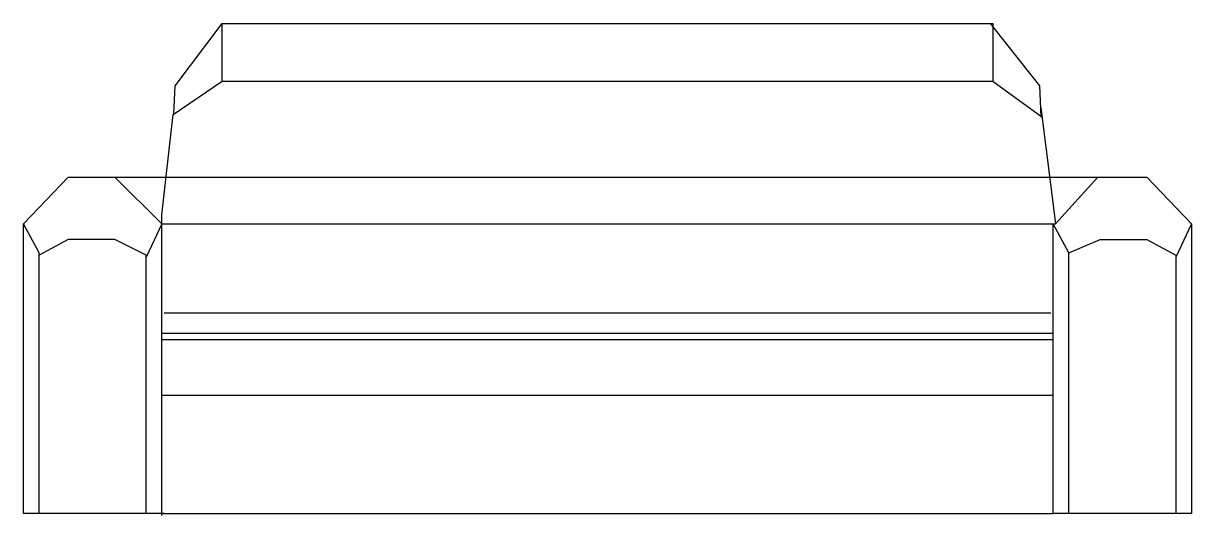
# Model space of a CAD drawing. Header units: millimetres. Extents: x 0 to 1560, y 0 to 658.
import ezdxf

# ---------------------------------------------------------------- set-up
doc = ezdxf.new("R2010")
doc.units = ezdxf.units.MM

msp = doc.modelspace()

# ---------------------------------------------------------------- linework, layer by layer
for p, q in [((265.5, 657.9), (1294.9, 657.9)), ((265.5, 580.5), (265.5, 657.9)), ((1294.9, 657.9), (1294.9, 580.5)), ((199.9, 535.9), (265.5, 580.5)), ((1294.9, 580.5), (1360.5, 532.9)), ((185, 401.9), (199.9, 535.9)), ((1358.9, 545.5), (1378.4, 390)), ((0, 390), (59.7, 452.5)), ((59.7, 452.5), (1500.7, 452.5)), ((122.3, 452.5), (185, 390)), ((1378.4, 390), (1435.3, 452.5)), ((1500.7, 452.5), (1560.4, 390)), ((185, 0), (185, 401.9)), ((0, 3), (0, 390)), ((185, 390), (164.1, 345.3)), ((1375.4, 390), (1378.4, 390)), ((1375.4, 3), (1375.4, 390)), ((1560.4, 390), (1539.5, 345.3)), ((1560.4, 390), (1560.4, 3)), ((1539.5, 345.3), (1539.5, 3)), ((188, 3), (0, 3)), ((1560.4, 3), (1375.4, 3))]:
    msp.add_line(p, q)
for points in [[(201.1, 536.7), (202.9, 574.6), (265.5, 657.9)], [(1359.5, 533.6), (1357.5, 574.6), (1291.9, 657.9)], [(265.5, 580.5), (1294.9, 580.5)], [(20.9, 3), (20.9, 351.3), (0, 390)], [(185, 390), (1378.4, 390)], [(1396.3, 351.3), (1375.4, 390)], [(164.1, 3), (164.1, 348.3), (122.3, 369.2), (59.7, 369.2), (20.9, 348.3)], [(1396.3, 3), (1396.3, 351.3), (1438.1, 369.2), (1500.7, 369.2), (1539.5, 348.3)], [(188, 270.9), (1372.4, 270.9)], [(185, 244.1), (1375.4, 244.1)], [(185, 235.2), (1375.4, 235.2)], [(185, 160.8), (1375.4, 160.8)], [(185, 3), (1375.4, 3)]]:
    msp.add_lwpolyline(points)

doc.saveas('drawing.dxf')
